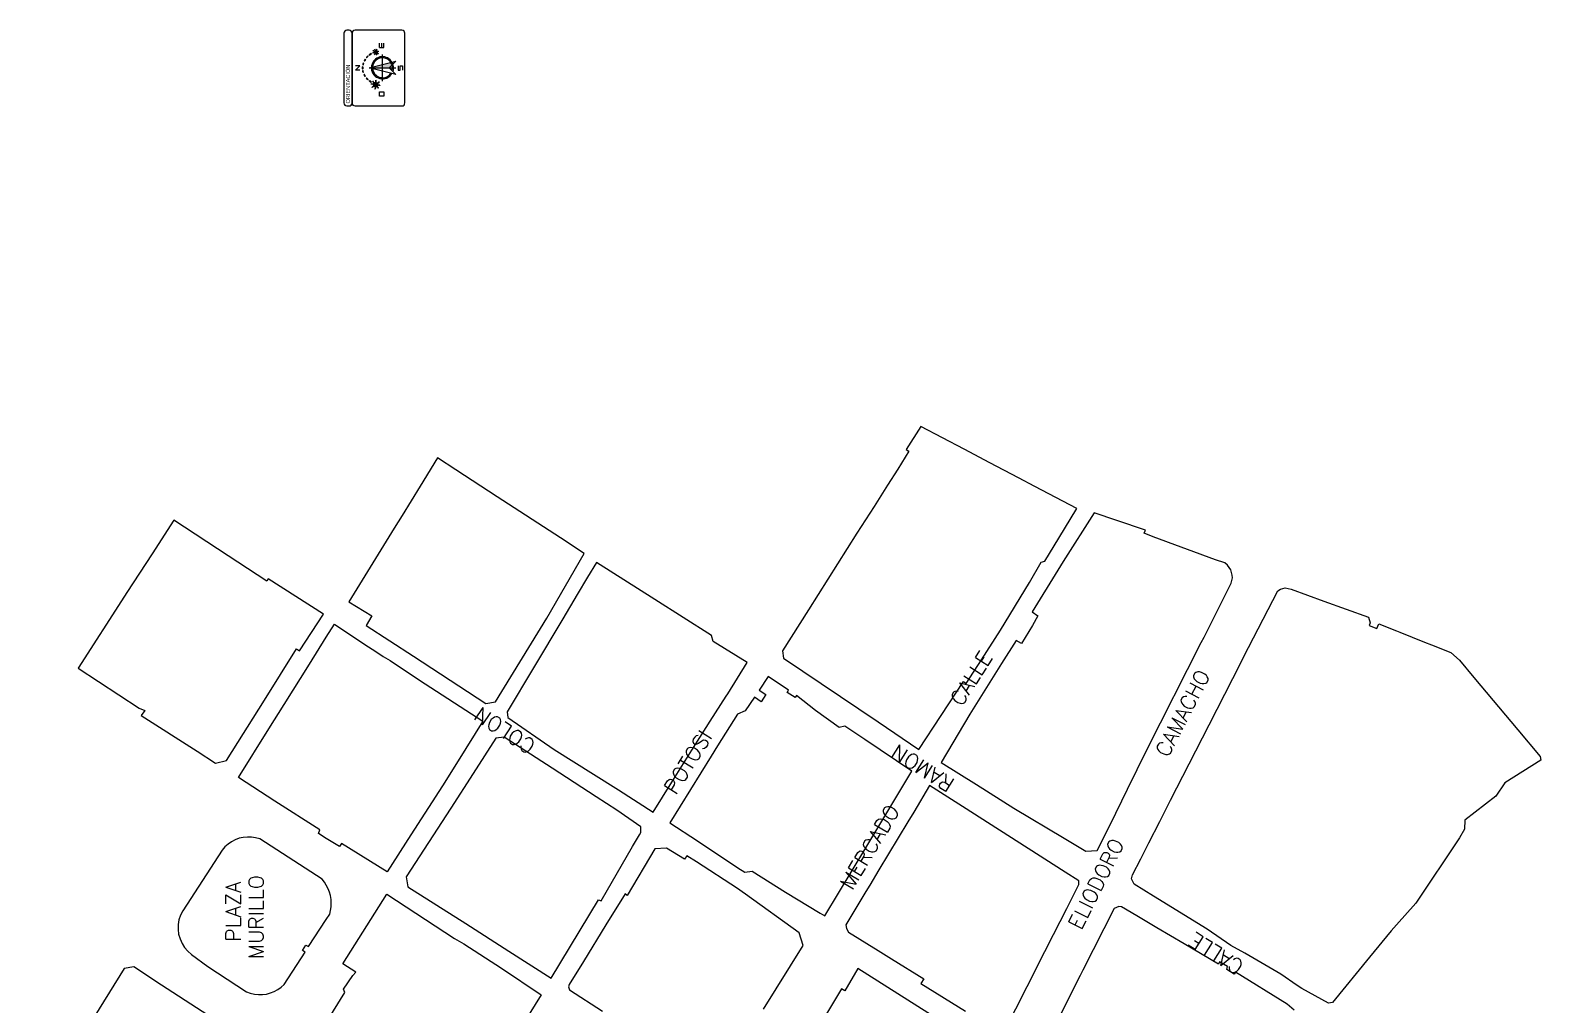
# Model space of a CAD drawing. Header units: inches. Extents: x -2589 to 356, y 65 to 4263.
# Drawn here: x -2589 to -1883, y 3807 to 4263 of the extents above; entities that cross this region are included whole.
import ezdxf

# ---------------------------------------------------------------- set-up
doc = ezdxf.new("R2010")
doc.units = ezdxf.units.IN
doc.header["$MEASUREMENT"] = 0
doc.layers.get('0').update_dxf_attribs({"true_color": 0xc2ced6})
doc.layers.add('NCALLES', color=7, linetype='Continuous', lineweight=0)
doc.layers.add('TRAZOS', color=7, linetype='Continuous', lineweight=0)
doc.layers.add('www.dwgautocad.com', color=7, linetype='Continuous')
doc.styles.add('PDF Swis721 Ex BT', font='swisse.ttf')
doc.styles.add('ROMANS', font='ROMANS', dxfattribs={"height": 0.2})

# ---------------------------------------------------------------- blocks, each defined once
blk = doc.blocks.new('asol.')
at = {"true_color": 0xf8d731}
h = blk.add_hatch(color=40, dxfattribs=at)
h.dxf.hatch_style = 1
edge = h.paths.add_edge_path()
edge.add_spline(control_points=[(1401.26, 1338.46), (1401.33, 1338.58), (1401.42, 1338.68)], knot_values=[0, 0, 0, 0.125664, 0.125664, 0.125664], weights=[1, 0.998027, 1], degree=2, periodic=0)
edge.add_line((1401.42, 1338.68), (1401.38, 1338.71))
edge.add_spline(control_points=[(1401.38, 1338.71), (1401.29, 1338.61), (1401.22, 1338.49)], knot_values=[0, 0, 0, 0.125664, 0.125664, 0.125664], weights=[1, 0.998027, 1], degree=2, periodic=0)
edge.add_line((1401.22, 1338.49), (1401.26, 1338.46))
h = blk.add_hatch(color=40, dxfattribs=at)
h.dxf.hatch_style = 1
edge = h.paths.add_edge_path()
edge.add_ellipse((1403.15, 1337.39), major_axis=(-1.82, 1.27), ratio=1, start_angle=344.7725, end_angle=351.9725)
edge.add_line((1401.53, 1338.91), (1401.57, 1338.87))
edge.add_ellipse((1403.15, 1337.39), major_axis=(-1.78, 1.25), ratio=1, start_angle=344.7732, end_angle=351.9732, ccw=False)
edge.add_line((1401.77, 1339.06), (1401.74, 1339.1))
edge = h.paths.add_edge_path()
edge.add_line((1402.23, 1339.35), (1402.21, 1339.4))
edge.add_ellipse((1403.15, 1337.39), major_axis=(-1.82, 1.27), ratio=1, start_angle=330.374, end_angle=337.574)
edge.add_line((1401.96, 1339.26), (1401.99, 1339.22))
edge.add_ellipse((1403.15, 1337.39), major_axis=(-1.78, 1.25), ratio=1, start_angle=330.3725, end_angle=337.5725, ccw=False)
edge = h.paths.add_edge_path()
edge.add_ellipse((1403.15, 1337.39), major_axis=(-1.78, 1.25), ratio=1, start_angle=316.3057, end_angle=323.1733, ccw=False)
edge.add_line((1402.73, 1339.52), (1402.72, 1339.57))
edge.add_ellipse((1403.15, 1337.39), major_axis=(-1.82, 1.27), ratio=1, start_angle=316.28, end_angle=323.1769)
edge.add_line((1402.46, 1339.5), (1402.48, 1339.45))
h = blk.add_hatch(color=40, dxfattribs=at)
h.dxf.hatch_style = 1
edge = h.paths.add_edge_path()
edge.add_spline(control_points=[(1402.94, 1339.54), (1403.08, 1339.55), (1403.21, 1339.55)], knot_values=[0, 0, 0, 0.125664, 0.125664, 0.125664], weights=[1, 0.998027, 1], degree=2, periodic=0)
edge.add_line((1403.21, 1339.55), (1403.22, 1339.6))
edge.add_spline(control_points=[(1403.22, 1339.6), (1403.08, 1339.6), (1402.94, 1339.59)], knot_values=[0, 0, 0, 0.125664, 0.125664, 0.125664], weights=[1, 0.998027, 1], degree=2, periodic=0)
edge.add_line((1402.94, 1339.59), (1402.94, 1339.54))
h = blk.add_hatch(color=40, dxfattribs=at)
h.dxf.hatch_style = 1
edge = h.paths.add_edge_path()
edge.add_line((1404.41, 1339.1), (1404.38, 1339.06))
edge.add_ellipse((1402.99, 1337.39), major_axis=(1.78, 1.25), ratio=1, start_angle=8.0268, end_angle=15.2268, ccw=False)
edge.add_line((1404.57, 1338.87), (1404.61, 1338.91))
edge.add_ellipse((1402.99, 1337.39), major_axis=(1.82, 1.27), ratio=1, start_angle=8.0275, end_angle=15.2275)
edge = h.paths.add_edge_path()
edge.add_ellipse((1402.99, 1337.39), major_axis=(1.78, 1.25), ratio=1, start_angle=22.4275, end_angle=29.6275, ccw=False)
edge.add_line((1404.16, 1339.22), (1404.18, 1339.26))
edge.add_ellipse((1402.99, 1337.39), major_axis=(1.82, 1.27), ratio=1, start_angle=22.426, end_angle=29.626)
edge.add_line((1403.94, 1339.4), (1403.92, 1339.35))
edge = h.paths.add_edge_path()
edge.add_line((1403.66, 1339.45), (1403.68, 1339.5))
edge.add_ellipse((1402.99, 1337.39), major_axis=(1.82, 1.27), ratio=1, start_angle=36.8231, end_angle=43.72)
edge.add_line((1403.42, 1339.57), (1403.41, 1339.52))
edge.add_ellipse((1402.99, 1337.39), major_axis=(1.78, 1.25), ratio=1, start_angle=36.8267, end_angle=43.6943, ccw=False)
h = blk.add_hatch(color=40, dxfattribs=at)
h.dxf.hatch_style = 1
edge = h.paths.add_edge_path()
edge.add_spline(control_points=[(1404.72, 1338.68), (1404.81, 1338.58), (1404.88, 1338.46)], knot_values=[0, 0, 0, 0.125664, 0.125664, 0.125664], weights=[1, 0.998027, 1], degree=2, periodic=0)
edge.add_line((1404.88, 1338.46), (1404.93, 1338.49))
edge.add_spline(control_points=[(1404.93, 1338.49), (1404.85, 1338.61), (1404.76, 1338.71)], knot_values=[0, 0, 0, 0.125664, 0.125664, 0.125664], weights=[1, 0.998027, 1], degree=2, periodic=0)
edge.add_line((1404.76, 1338.71), (1404.72, 1338.68))
h = blk.add_hatch(color=256)
edge = h.paths.add_edge_path()
edge.add_ellipse((1400.9, 1337.91), major_axis=(0.176, -0.224), ratio=1, start_angle=269.9936, end_angle=449.9936, ccw=False)
edge.add_ellipse((1400.9, 1337.91), major_axis=(0.176, -0.224), ratio=1, start_angle=89.9935, end_angle=269.9935, ccw=False)
h = blk.add_hatch(color=40, dxfattribs=at)
edge = h.paths.add_edge_path()
edge.add_ellipse((1400.9, 1337.91), major_axis=(0.176, -0.224), ratio=1, start_angle=269.9936, end_angle=449.9936, ccw=False)
edge.add_ellipse((1400.9, 1337.91), major_axis=(0.176, -0.224), ratio=1, start_angle=89.9935, end_angle=269.9935, ccw=False)
h = blk.add_hatch(color=256)
edge = h.paths.add_edge_path()
edge.add_ellipse((1405.11, 1337.88), major_axis=(0.178, -0.091), ratio=1, start_angle=89.9932, end_angle=269.9932, ccw=False)
edge.add_ellipse((1405.11, 1337.88), major_axis=(0.178, -0.091), ratio=1, start_angle=269.9937, end_angle=449.9937, ccw=False)
h = blk.add_hatch(color=40, dxfattribs=at)
edge = h.paths.add_edge_path()
edge.add_ellipse((1405.11, 1337.88), major_axis=(0.178, -0.091), ratio=1, start_angle=89.9932, end_angle=269.9932, ccw=False)
edge.add_ellipse((1405.11, 1337.88), major_axis=(0.178, -0.091), ratio=1, start_angle=269.9937, end_angle=449.9937, ccw=False)
for p, q in [((1401.57, 1338.87), (1401.53, 1338.91)), ((1401.57, 1338.87), (1401.53, 1338.91)), ((1401.77, 1339.06), (1401.74, 1339.1)), ((1401.77, 1339.06), (1401.74, 1339.1)), ((1401.99, 1339.22), (1401.96, 1339.26)), ((1401.99, 1339.22), (1401.96, 1339.26)), ((1402.23, 1339.35), (1402.21, 1339.4)), ((1402.23, 1339.35), (1402.21, 1339.4)), ((1402.48, 1339.45), (1402.46, 1339.5)), ((1402.48, 1339.45), (1402.46, 1339.5)), ((1402.71, 1339.52), (1402.72, 1339.57)), ((1402.71, 1339.52), (1402.72, 1339.57)), ((1402.73, 1339.52), (1402.72, 1339.57)), ((1402.73, 1339.52), (1402.72, 1339.57)), ((1403.66, 1339.45), (1403.68, 1339.5)), ((1403.66, 1339.45), (1403.68, 1339.5)), ((1403.92, 1339.35), (1403.94, 1339.4)), ((1403.92, 1339.35), (1403.94, 1339.4)), ((1404.16, 1339.22), (1404.18, 1339.26)), ((1404.16, 1339.22), (1404.18, 1339.26)), ((1404.38, 1339.06), (1404.41, 1339.1)), ((1404.38, 1339.06), (1404.41, 1339.1)), ((1404.57, 1338.87), (1404.61, 1338.91)), ((1404.57, 1338.87), (1404.61, 1338.91)), ((1400.54, 1337.93), (1400.34, 1337.96)), ((1400.54, 1337.93), (1400.34, 1337.96)), ((1400.55, 1337.97), (1400.35, 1338)), ((1400.55, 1337.97), (1400.35, 1338)), ((1400.61, 1337.7), (1400.45, 1337.58)), ((1400.61, 1337.7), (1400.45, 1337.58)), ((1400.63, 1337.67), (1400.47, 1337.54)), ((1400.63, 1337.67), (1400.47, 1337.54)), ((1400.66, 1338.18), (1400.54, 1338.34)), ((1400.66, 1338.18), (1400.54, 1338.34)), ((1400.7, 1338.21), (1400.57, 1338.36)), ((1400.7, 1338.21), (1400.57, 1338.36)), ((1400.84, 1337.55), (1400.82, 1337.35)), ((1400.84, 1337.55), (1400.82, 1337.35)), ((1400.88, 1337.54), (1400.86, 1337.35)), ((1400.88, 1337.54), (1400.86, 1337.35)), ((1400.93, 1338.27), (1400.95, 1338.47)), ((1400.93, 1338.27), (1400.95, 1338.47)), ((1400.97, 1338.27), (1400.99, 1338.47)), ((1400.97, 1338.27), (1400.99, 1338.47)), ((1401.11, 1337.61), (1401.24, 1337.45)), ((1401.11, 1337.61), (1401.24, 1337.45)), ((1401.15, 1337.63), (1401.27, 1337.48)), ((1401.15, 1337.63), (1401.27, 1337.48)), ((1401.18, 1338.15), (1401.34, 1338.27)), ((1401.18, 1338.15), (1401.34, 1338.27)), ((1401.2, 1338.12), (1401.36, 1338.24)), ((1401.2, 1338.12), (1401.36, 1338.24)), ((1401.26, 1337.85), (1401.46, 1337.82)), ((1401.26, 1337.85), (1401.46, 1337.82)), ((1401.27, 1337.88), (1401.47, 1337.86)), ((1401.27, 1337.88), (1401.47, 1337.86)), ((1404.86, 1337.82), (1404.73, 1337.78)), ((1404.86, 1337.82), (1404.73, 1337.78)), ((1404.87, 1337.79), (1404.74, 1337.75)), ((1404.87, 1337.79), (1404.74, 1337.75)), ((1404.87, 1337.99), (1404.75, 1338.05)), ((1404.87, 1337.99), (1404.75, 1338.05)), ((1404.89, 1338.01), (1404.76, 1338.08)), ((1404.89, 1338.01), (1404.76, 1338.08)), ((1404.98, 1337.66), (1404.92, 1337.54)), ((1404.98, 1337.66), (1404.92, 1337.54)), ((1405, 1337.65), (1404.94, 1337.53)), ((1405, 1337.65), (1404.94, 1337.53)), ((1405.02, 1338.12), (1404.97, 1338.25)), ((1405.02, 1338.12), (1404.97, 1338.25)), ((1405.04, 1338.13), (1405, 1338.26)), ((1405.04, 1338.13), (1405, 1338.26)), ((1405.17, 1337.64), (1405.22, 1337.5)), ((1405.17, 1337.64), (1405.22, 1337.5)), ((1405.2, 1337.65), (1405.24, 1337.51)), ((1405.2, 1337.65), (1405.24, 1337.51)), ((1405.21, 1338.12), (1405.28, 1338.24)), ((1405.21, 1338.12), (1405.28, 1338.24)), ((1405.24, 1338.1), (1405.3, 1338.23)), ((1405.24, 1338.1), (1405.3, 1338.23)), ((1405.33, 1337.76), (1405.45, 1337.69)), ((1405.33, 1337.76), (1405.45, 1337.69)), ((1405.34, 1337.78), (1405.47, 1337.72)), ((1405.34, 1337.78), (1405.47, 1337.72)), ((1405.35, 1337.98), (1405.48, 1338.02)), ((1405.35, 1337.98), (1405.48, 1338.02)), ((1405.35, 1337.95), (1405.49, 1337.99)), ((1405.35, 1337.95), (1405.49, 1337.99))]:
    blk.add_line(p, q)
for points in [[(1401.42, 1338.68), (1401.38, 1338.71)], [(1402.94, 1339.54), (1402.94, 1339.59)], [(1403.21, 1339.55), (1403.22, 1339.6)], [(1404.72, 1338.68), (1404.76, 1338.71)], [(1401.26, 1338.46), (1401.22, 1338.49)], [(1404.88, 1338.46), (1404.93, 1338.49)]]:
    blk.add_lwpolyline(points, close=True)
at = {"extrusion": (0, 0, -1)}
for centre, major_axis, start_param, end_param in [((1403.15, 1337.39), (-1.82, 1.27), 0.140106, 0.26577), ((1403.15, 1337.39), (-1.82, 1.27), 0.140106, 0.26577), ((1403.15, 1337.39), (-1.78, 1.25), 0.140095, 0.265759), ((1403.15, 1337.39), (-1.78, 1.25), 0.140095, 0.265759), ((1403.15, 1337.39), (-1.82, 1.27), 0.391408, 0.517072), ((1403.15, 1337.39), (-1.82, 1.27), 0.391408, 0.517072), ((1403.15, 1337.39), (-1.78, 1.25), 0.391433, 0.517097), ((1403.15, 1337.39), (-1.78, 1.25), 0.391433, 0.517097), ((1403.15, 1337.39), (-1.82, 1.27), 0.642684, 0.763059), ((1403.15, 1337.39), (-1.82, 1.27), 0.642684, 0.763059), ((1403.15, 1337.39), (-1.78, 1.25), 0.642747, 0.762609), ((1403.15, 1337.39), (-1.78, 1.25), 0.642747, 0.762609), ((1400.9, 1337.91), (0.348, -0.443), 2.321141, 2.391677), ((1400.9, 1337.91), (0.348, -0.443), 2.321141, 2.391677), ((1400.9, 1337.91), (0.348, -0.443), 1.535648, 1.606184), ((1400.9, 1337.91), (0.348, -0.443), 1.535648, 1.606184), ((1400.9, 1337.91), (0.348, -0.443), 3.106444, 3.17698), ((1400.9, 1337.91), (0.348, -0.443), 3.106444, 3.17698), ((1400.9, 1337.91), (0.225, -0.287), 2.30158, 2.410565), ((1400.9, 1337.91), (0.225, -0.287), 2.30158, 2.410565), ((1400.9, 1337.91), (0.176, -0.224), 1.570796369239125, 7.853981676418711), ((1400.9, 1337.91), (0.176, -0.224), 1.570796369239125, 7.853981676418711), ((1400.9, 1337.91), (0.225, -0.287), 1.516441, 1.625426), ((1400.9, 1337.91), (0.225, -0.287), 1.516441, 1.625426), ((1400.9, 1337.91), (0.225, -0.287), 3.087194, 3.19618), ((1400.9, 1337.91), (0.225, -0.287), 3.087194, 3.19618), ((1400.9, 1337.91), (0.348, -0.443), 0.750168, 0.820704), ((1400.9, 1337.91), (0.348, -0.443), 0.750168, 0.820704), ((1400.9, 1337.91), (0.225, -0.287), 0.731148, 0.840134), ((1400.9, 1337.91), (0.225, -0.287), 0.731148, 0.840134), ((1400.9, 1337.91), (0.226, -0.287), 3.873043, 3.982028), ((1400.9, 1337.91), (0.226, -0.287), 3.873043, 3.982028), ((1400.9, 1337.91), (0.349, -0.443), 3.892882, 3.963418), ((1400.9, 1337.91), (0.349, -0.443), 3.892882, 3.963418), ((1400.9, 1337.91), (0.225, -0.287), -0.054382, 0.054604), ((1400.9, 1337.91), (0.225, -0.287), -0.054382, 0.054604), ((1400.9, 1337.91), (0.225, -0.287), 4.658, 4.766985), ((1400.9, 1337.91), (0.225, -0.287), 4.658, 4.766985), ((1400.9, 1337.91), (0.348, -0.443), -0.035132, 0.035404), ((1400.9, 1337.91), (0.348, -0.443), -0.035132, 0.035404), ((1400.9, 1337.91), (0.225, -0.287), -0.839713, -0.730728), ((1400.9, 1337.91), (0.225, -0.287), -0.839713, -0.730728), ((1400.9, 1337.91), (0.348, -0.443), 4.677246, 4.747782), ((1400.9, 1337.91), (0.348, -0.443), 4.677246, 4.747782), ((1400.9, 1337.91), (0.348, -0.443), -0.820237, -0.749701), ((1400.9, 1337.91), (0.348, -0.443), -0.820237, -0.749701), ((1405.11, 1337.88), (0.351, -0.179), 2.321247, 2.391783), ((1405.11, 1337.88), (0.351, -0.179), 2.321247, 2.391783), ((1405.11, 1337.88), (0.351, -0.179), 3.106431, 3.176967), ((1405.11, 1337.88), (0.351, -0.179), 3.106431, 3.176967), ((1405.11, 1337.88), (0.227, -0.116), 2.301151, 2.410136), ((1405.11, 1337.88), (0.227, -0.116), 2.301151, 2.410136), ((1405.11, 1337.88), (0.227, -0.116), 3.087212, 3.196198), ((1405.11, 1337.88), (0.227, -0.116), 3.087212, 3.196198), ((1405.11, 1337.88), (0.178, -0.091), 1.570788, 7.853973), ((1405.11, 1337.88), (0.178, -0.091), 1.570788, 7.853973), ((1405.11, 1337.88), (0.351, -0.179), 1.535656, 1.606192), ((1405.11, 1337.88), (0.351, -0.179), 1.535656, 1.606192), ((1405.11, 1337.88), (0.351, -0.18), 3.890337, 3.960873), ((1405.11, 1337.88), (0.351, -0.18), 3.890337, 3.960873), ((1405.11, 1337.88), (0.227, -0.116), 1.516424, 1.625409), ((1405.11, 1337.88), (0.227, -0.116), 1.516424, 1.625409), ((1405.11, 1337.88), (0.227, -0.116), 3.871658, 3.980643), ((1405.11, 1337.88), (0.227, -0.116), 3.871658, 3.980643), ((1405.11, 1337.88), (0.227, -0.116), 0.7309, 0.839885), ((1405.11, 1337.88), (0.227, -0.116), 0.7309, 0.839885), ((1405.11, 1337.88), (0.227, -0.116), 4.658008, 4.766993), ((1405.11, 1337.88), (0.227, -0.116), 4.658008, 4.766993), ((1405.11, 1337.88), (0.351, -0.18), 0.749405, 0.819941), ((1405.11, 1337.88), (0.351, -0.18), 0.749405, 0.819941), ((1405.11, 1337.88), (0.351, -0.179), 4.677241, 4.747777), ((1405.11, 1337.88), (0.351, -0.179), 4.677241, 4.747777), ((1405.11, 1337.88), (0.227, -0.116), -0.054401, 0.054584), ((1405.11, 1337.88), (0.227, -0.116), -0.054401, 0.054584), ((1405.11, 1337.88), (0.227, -0.116), -0.840013, -0.731028), ((1405.11, 1337.88), (0.227, -0.116), -0.840013, -0.731028), ((1405.11, 1337.88), (0.351, -0.179), -0.819683, -0.749147), ((1405.11, 1337.88), (0.351, -0.179), -0.819683, -0.749147)]:
    blk.add_ellipse(centre, major_axis=major_axis, ratio=1, start_param=start_param, end_param=end_param, dxfattribs=at)
for major_axis, start_param, end_param in [((1.78, 1.25), 0.642747, 0.762609), ((1.78, 1.25), 0.642747, 0.762609), ((1.82, 1.27), 0.642684, 0.763059), ((1.82, 1.27), 0.642684, 0.763059), ((1.78, 1.25), 0.391433, 0.517097), ((1.78, 1.25), 0.391433, 0.517097), ((1.82, 1.27), 0.391408, 0.517072), ((1.82, 1.27), 0.391408, 0.517072), ((1.78, 1.25), 0.140095, 0.265759), ((1.78, 1.25), 0.140095, 0.265759), ((1.82, 1.27), 0.140106, 0.26577), ((1.82, 1.27), 0.140106, 0.26577)]:
    blk.add_ellipse((1402.99, 1337.39), major_axis=major_axis, ratio=1, start_param=start_param, end_param=end_param)
for points in [[(1401.38, 1338.71), (1401.29, 1338.61), (1401.22, 1338.49), (1401.29, 1338.61), (1401.38, 1338.71)], [(1401.42, 1338.68), (1401.33, 1338.58), (1401.26, 1338.46), (1401.33, 1338.58), (1401.42, 1338.68)], [(1403.22, 1339.6), (1403.08, 1339.6), (1402.94, 1339.59), (1403.08, 1339.6), (1403.22, 1339.6)], [(1403.21, 1339.55), (1403.08, 1339.55), (1402.94, 1339.54), (1403.08, 1339.55), (1403.21, 1339.55)], [(1404.72, 1338.68), (1404.81, 1338.58), (1404.88, 1338.46), (1404.81, 1338.58), (1404.72, 1338.68)], [(1404.76, 1338.71), (1404.85, 1338.61), (1404.93, 1338.49), (1404.85, 1338.61), (1404.76, 1338.71)]]:
    blk.add_rational_spline(points, [1, 0.998026728428, 1, 0.998026728428, 1], degree=2, knots=[0, 0, 0, 0.1256637, 0.1256637, 0.2513274, 0.2513274, 0.2513274])
blk = doc.blocks.new('DIREC.')
for p, q in [((1411.23, 1336.59), (1411.8, 1336.59)), ((1411.23, 1336.3), (1411.8, 1336.3))]:
    blk.add_line(p, q)
blk.add_lwpolyline([(1404.96, 1336.59), (1405.53, 1336.59), (1405.53, 1336.02), (1404.96, 1336.02)], close=True)
for points in [[(1411.23, 1336.59), (1411.23, 1336.02), (1411.8, 1336.02)], [(1408.89, 1334.19), (1408.32, 1334.19), (1408.32, 1333.9), (1408.89, 1333.9), (1408.89, 1333.62), (1408.32, 1333.62)]]:
    blk.add_lwpolyline(points)
at = {"layer": 'www.dwgautocad.com'}
for p, q in [((1408.63, 1337.91), (1408.63, 1334.49)), ((1406.92, 1336.2), (1410.34, 1336.2))]:
    blk.add_line(p, q, dxfattribs=at)
blk.add_lwpolyline([(1408.32, 1339.11), (1408.32, 1339.68), (1408.89, 1339.11), (1408.89, 1339.68)], dxfattribs=at)
at = {"layer": 'www.dwgautocad.com', "const_width": 0.0713}
for points in [[(1408.53, 1337.51, 0.392385), (1407.31, 1336.2, 1)], [(1410.02, 1336.2, 0.414214), (1408.63, 1337.59, 1)], [(1407.9, 1335.01, -0.261393), (1407.24, 1336.2, -1)], [(1408.63, 1334.81, -0.083997), (1408.17, 1334.89, -1)], [(1409.95, 1336.2, -0.414214), (1408.63, 1334.88, -1)]]:
    blk.add_lwpolyline(points, format="xyb", dxfattribs=at)
at = {"layer": 'www.dwgautocad.com'}
blk.add_lwpolyline([(1408.63, 1337.91), (1409.48, 1334.49), (1408.63, 1335.34), (1407.77, 1334.49)], close=True, dxfattribs=at)
for radius, start, end in [(1.43, 92.8842, 239.0434), (1.28, 94.8313, 237.0962), (1.43, 250.1041, 87.1158), (1.28, 253.1255, 85.1687)]:
    blk.add_arc((1408.63, 1336.2), radius, start, end, dxfattribs=at)
blk.add_solid([(1408.63, 1337.91), (1409.48, 1334.49), (1408.63, 1335.34)], dxfattribs=at)
blk.add_blockref('asol.', (5.55, -0.82))

msp = doc.modelspace()

# ---------------------------------------------------------------- linework, layer by layer
at = {"elevation": -941.42}
msp.add_lwpolyline([(-2442.15, 4228.52, 0.413605), (-2440.76, 4227.13), (-2439.69, 4227.13, 0.414214), (-2438.3, 4228.52), (-2438.3, 4261.14, 0.414831), (-2439.69, 4262.53), (-2440.76, 4262.53, 0.414221), (-2442.15, 4261.14)], format="xyb", close=True, dxfattribs=at)
msp.add_lwpolyline([(-2436.91, 4262.53, 0.414221), (-2438.3, 4261.14), (-2438.3, 4228.52, 0.413605), (-2436.91, 4227.13), (-2415.02, 4227.13, 0.414214), (-2413.63, 4228.52), (-2413.63, 4261.14, 0.414831), (-2415.02, 4262.53), (-2436.92, 4262.53)], format="xyb", dxfattribs=at)
at = {"layer": 'TRAZOS', "elevation": -941.42}
for points in [[(-2099.68, 4038.86), (-2119.28, 4049.2), (-2126.95, 4053.26), (-2140.28, 4060.3), (-2152.28, 4066.66), (-2172.58, 4077.3), (-2179.48, 4066.5), (-2178.15, 4065.66), (-2183.38, 4057.36), (-2188.18, 4049.8), (-2194.45, 4039.9), (-2202.45, 4027.3), (-2225.06, 3991.6), (-2237.28, 3972.3), (-2236.68, 3968.86), (-2192.48, 3939.1), (-2173.45, 3926.3), (-2152.65, 3957.96), (-2151.38, 3957.16), (-2144.28, 3968.1), (-2135.28, 3982), (-2121.75, 4004.26), (-2116.35, 4013.76), (-2114.65, 4014.3), (-2108.08, 4025.06), (-2099.68, 4038.86)], [(-2329.88, 4017.9), (-2340.95, 4025.16), (-2370.48, 4044.4), (-2389.75, 4057), (-2398.35, 4062.66), (-2406.55, 4049.34), (-2414.94, 4035.69), (-2418.65, 4029.66), (-2439.78, 3995.26), (-2429.08, 3988.66), (-2431.65, 3984.26), (-2409.55, 3969.8), (-2388.45, 3955.96), (-2375.88, 3947.76), (-2371.35, 3948.5), (-2347.38, 3987.66), (-2329.88, 4017.9)], [(-2451.58, 3989.5), (-2477.48, 4006), (-2478.15, 4005), (-2496.15, 4016.8), (-2521.55, 4033.41), (-2531.75, 4017.71), (-2543.48, 3999.57), (-2544.58, 3997.87), (-2566.35, 3964.31), (-2537.75, 3945.5), (-2535.18, 3944.4), (-2536.85, 3942.1), (-2510.75, 3925.5), (-2502.05, 3919.86), (-2496.98, 3921.1), (-2479.28, 3949.3), (-2464.25, 3973.3), (-2462.85, 3972.4), (-2451.58, 3989.5)], [(-2027.02, 4006.46), (-2027.08, 4007.8), (-2027.75, 4010.23), (-2029.25, 4012.4), (-2030.58, 4013.46), (-2034.92, 4014.9), (-2064.08, 4025.73), (-2068.25, 4027.3), (-2067.68, 4028.73), (-2081.02, 4033.23), (-2091.58, 4036.8), (-2106.08, 4014.06), (-2108.52, 4010.06), (-2120.58, 3990.63), (-2117.85, 3988.73), (-2120.35, 3984.13), (-2125.58, 3975.73), (-2128.08, 3977.23), (-2134.85, 3966.46), (-2149.75, 3942.8), (-2163.02, 3920.13), (-2146.58, 3909.8), (-2129.08, 3898.73), (-2105.59, 3884.7), (-2095.42, 3878.63), (-2090.25, 3879.06), (-2084.18, 3890.96), (-2076.02, 3907.63), (-2067.02, 3926.06), (-2041.58, 3976.23), (-2040.25, 3978.8), (-2038.35, 3982.56), (-2031.57, 3995.96), (-2027.52, 4003.96), (-2027.02, 4006.46)], [(-2253.78, 3966.96), (-2269.65, 3976.66), (-2270.38, 3979.56), (-2296.88, 3996.36), (-2324.15, 4013.66), (-2328.24, 4006.83), (-2333.09, 3998.7), (-2339.85, 3987.39), (-2353.55, 3964.46), (-2365.78, 3943.8), (-2365.58, 3941.12), (-2343.85, 3926.3), (-2325.45, 3914.66), (-2313.88, 3907.3), (-2297.65, 3896.96), (-2288.95, 3910.9), (-2279.58, 3925.9), (-2270.99, 3939.47), (-2263.58, 3951.16), (-2262.78, 3952.2), (-2253.78, 3966.96)], [(-1899.75, 3910.63), (-1903.92, 3904.46), (-1918.42, 3893.13), (-1918.58, 3888.96), (-1920.85, 3884.96), (-1941.35, 3854.33), (-1950.35, 3844.2), (-1952.75, 3841.46), (-1963.02, 3829.06), (-1980.25, 3807.9), (-1982.12, 3807.66), (-1994.62, 3814.46), (-1996.71, 3815.9), (-2004.45, 3821.23), (-2021.12, 3830.96), (-2027.67, 3834.66), (-2038.85, 3842.23), (-2063.92, 3857.73), (-2072.85, 3863.23), (-2074.08, 3865.73), (-2073.68, 3867.56), (-2069.83, 3875.11), (-2065.97, 3882.65), (-2060.91, 3892.56), (-2055.85, 3902.46), (-2047.18, 3919.46), (-2037.89, 3937.72), (-2026.84, 3959.46), (-2019.52, 3973.9), (-2005.85, 4000.4), (-2004.58, 4001.23), (-2002.42, 4001.8), (-1999.52, 4001.23), (-1984.28, 3995.64), (-1963.35, 3988.06), (-1962.68, 3985.4), (-1963.18, 3984.23), (-1959.52, 3982.73), (-1958.52, 3984.98), (-1950.35, 3981.73), (-1948.85, 3981.16), (-1937.25, 3976.4), (-1934.02, 3975.13), (-1924.92, 3971.63), (-1920.92, 3967.96), (-1914.17, 3959.91), (-1893.66, 3935.41), (-1883.18, 3922.9), (-1882.92, 3921.3), (-1899.75, 3910.63)], [(-2396.12, 3909.23), (-2410.89, 3886.26), (-2421.95, 3869.06), (-2443.25, 3882.23), (-2444.12, 3880.83), (-2450.36, 3884.65), (-2454.05, 3886.92), (-2453.39, 3888.65), (-2474.35, 3902.13), (-2491.35, 3913.06), (-2477.12, 3935.9), (-2470.02, 3947.23), (-2458.25, 3966.06), (-2450.35, 3978.7), (-2446.52, 3984.8), (-2431.85, 3975.06), (-2427.68, 3972.4), (-2423.75, 3969.63), (-2420.52, 3967.9), (-2406.75, 3958.66), (-2377.18, 3939.4), (-2388.75, 3920.96), (-2396.12, 3909.23)], [(-2176.75, 3916.06), (-2198.68, 3930.96), (-2208.08, 3937.13), (-2210.75, 3936.56), (-2221.85, 3944.46), (-2230.68, 3951.46), (-2231.35, 3950.46), (-2235.02, 3952.9), (-2234.35, 3953.96), (-2243.92, 3960.3), (-2248.08, 3953.96), (-2244.92, 3951.9), (-2247.18, 3948.56), (-2250.35, 3950.63), (-2254.58, 3944.23), (-2258.25, 3942.73), (-2267.52, 3927.96), (-2270.52, 3923.06), (-2289.92, 3891.96), (-2276.85, 3883.46), (-2258.08, 3870.9), (-2254.75, 3868.8), (-2251.35, 3869.4), (-2235.75, 3859.56), (-2219.55, 3849.75), (-2217.42, 3848.46), (-2198.25, 3880.23), (-2188.02, 3897.4), (-2176.75, 3916.06)], [(-2303.35, 3887.46), (-2303.42, 3890.06), (-2314.68, 3897.9), (-2324.25, 3904.13), (-2344.85, 3917.56), (-2367.18, 3932.06), (-2371.08, 3931.46), (-2381.68, 3914.96), (-2392.18, 3898.73), (-2413.02, 3866.63), (-2412.18, 3862.06), (-2385.18, 3844.8), (-2365.08, 3831.96), (-2345.25, 3819.3), (-2323.18, 3855.96), (-2321.92, 3855.46), (-2307.25, 3880.8), (-2304.02, 3886.3), (-2303.35, 3887.46)], [(-2098.75, 3864.8), (-2105.08, 3868.9), (-2153.18, 3899.63), (-2168.52, 3909.4), (-2175.92, 3896.96), (-2178.68, 3892.4), (-2192.18, 3869.9), (-2196.42, 3862.8), (-2198.24, 3859.77), (-2207.58, 3844.3), (-2207.35, 3842.56), (-2206.42, 3840.9), (-2192.53, 3832.3), (-2186.25, 3828.4), (-2171.18, 3819.06), (-2172.52, 3816.9), (-2151.75, 3803.9)], [(-2448.02, 3854.4), (-2448.12, 3856.16), (-2448.45, 3857.9), (-2448.85, 3859.56), (-2449.52, 3861.16), (-2450.35, 3862.86), (-2451.25, 3864.23), (-2452.35, 3865.56), (-2481.42, 3884.4), (-2483.35, 3884.96), (-2485.25, 3885.23), (-2487.18, 3885.3), (-2489.18, 3885.13), (-2491.08, 3884.73), (-2492.92, 3884.06), (-2494.68, 3883.13), (-2496.25, 3881.96), (-2497.75, 3880.73), (-2499.02, 3879.23), (-2517.42, 3850.8), (-2518.42, 3848.8), (-2519.18, 3846.63), (-2519.52, 3844.4), (-2519.58, 3842.13), (-2519.35, 3839.9), (-2518.68, 3837.63), (-2517.75, 3835.56), (-2516.58, 3833.63), (-2515.08, 3831.96), (-2513.35, 3830.46), (-2505.68, 3824.73), (-2487.58, 3812.96), (-2485.85, 3812.3), (-2483.92, 3811.8), (-2482.08, 3811.63), (-2480.18, 3811.63), (-2478.25, 3811.9), (-2476.42, 3812.4), (-2474.68, 3813.06), (-2472.92, 3813.96), (-2471.42, 3815.06), (-2470.02, 3816.4), (-2460.21, 3831.53), (-2461.42, 3832.23), (-2459.92, 3834.8), (-2458.62, 3834.06), (-2450.35, 3846.8), (-2448.75, 3849.23), (-2448.35, 3850.9), (-2448.12, 3852.63), (-2448.02, 3854.4)], [(-2227.58, 3834.56), (-2229.35, 3840.46), (-2254.51, 3858.6), (-2256.08, 3859.73), (-2258.23, 3861.26), (-2277.43, 3873.72), (-2281.85, 3876.56), (-2282.92, 3874.96), (-2291.42, 3880.06), (-2296.85, 3879.73), (-2309.75, 3857.96), (-2310.75, 3858.73), (-2319.68, 3844.23), (-2330.25, 3827.06), (-2336.85, 3816.3), (-2337.18, 3815.23), (-2336.75, 3813.9), (-2321.35, 3803.96)], [(-2133.52, 3794.56), (-2122.92, 3815.4), (-2114.68, 3831.73), (-2110.58, 3839.73), (-2104.42, 3851.9), (-2098.75, 3863.13), (-2098.75, 3864.8)], [(-2390.45, 3837.9), (-2386.08, 3835.3), (-2368.45, 3823.96), (-2349.95, 3811.56), (-2370.75, 3777.9), (-2394.18, 3740.06), (-2399.95, 3743.73), (-2415.02, 3753.39), (-2426.97, 3761.04), (-2450.37, 3776.03), (-2454.53, 3778.7), (-2460.45, 3782.5), (-2461.02, 3783.8), (-2456.95, 3790.66), (-2455.25, 3790.73), (-2450.33, 3798.68), (-2441.75, 3812.56), (-2442.25, 3814.16), (-2437.95, 3820.56), (-2436.52, 3822.06), (-2442.62, 3825.96), (-2422.12, 3858.66), (-2390.45, 3837.9)], [(-1998.18, 3804.3), (-2001.35, 3807.23), (-2025.58, 3822.13), (-2026.25, 3821.23), (-2029.68, 3823.4), (-2029.25, 3824.73), (-2033.02, 3826.96), (-2033.52, 3825.8), (-2049.52, 3835.3), (-2062.35, 3842.9), (-2071.58, 3848.4), (-2078.85, 3852.63), (-2080.08, 3852.8), (-2082.25, 3851.96), (-2096.85, 3823.06), (-2098.08, 3820.56), (-2104.75, 3807.3), (-2110.18, 3796.46)], [(-2246.08, 3804.9), (-2227.58, 3834.56)], [(-2475.88, 3780.1), (-2476.32, 3782.6), (-2508.38, 3803.7), (-2527.32, 3816.1), (-2540.25, 3824.6), (-2544.78, 3823.8), (-2561.28, 3797.2), (-2570.95, 3781.66), (-2572.28, 3782.8), (-2588.68, 3756.53), (-2553.32, 3733), (-2542.88, 3726.1), (-2532.89, 3719.59), (-2518.92, 3710.5), (-2513.58, 3719.13), (-2508.52, 3727.3), (-2496.95, 3746.03), (-2490.48, 3756.46), (-2475.88, 3780.1)], [(-2164.68, 3800.13), (-2202.08, 3823.9), (-2208.08, 3813.46), (-2209.58, 3814.3), (-2220.42, 3796.4)]]:
    msp.add_lwpolyline(points, dxfattribs=at)

# ---------------------------------------------------------------- block references
at = {"xscale": 3.621967840189536, "yscale": 3.621967840189536, "zscale": 3.621967840189536, "rotation": 89.99999999999999}
msp.add_blockref('DIREC.', (2415.58, -857.06, -941.42), dxfattribs=at)

# ---------------------------------------------------------------- texts
at = {"style": 'PDF Swis721 Ex BT'}
msp.add_text('ORIENTACIÓN', height=1.8708, rotation=90, dxfattribs=at).set_placement((-2439.3, 4228.26, -941.42))
at = {"layer": 'NCALLES', "style": 'ROMANS'}
for s, rotation, p in [('CALLE', 57.65891, (-2153.47, 3945.98, -941.42)), ('CAMACHO', 62.86319, (-2057.12, 3922.12, -941.42)), ('COLON', 146.80573, (-2351.96, 3929.47, -941.42)), ('POTOSI', 58.07956, (-2287.05, 3904.62, -941.42)), ('RAMON', 147.77721, (-2156.17, 3911.91, -941.42)), ('MERCADO', 59.01498, (-2204.7, 3860.11, -941.42)), ('ELIODORO', 63.46445, (-2097.66, 3841.5, -941.42)), ('PLAZA', 90, (-2490.34, 3836.37, -941.42)), ('MURILLO', 90, (-2479.61, 3828.2, -941.42)), ('CALLE', 148.17522, (-2021.05, 3826.51, -941.42))]:
    msp.add_text(s, height=7, rotation=rotation, dxfattribs=at).set_placement(p)

doc.saveas('drawing.dxf')
